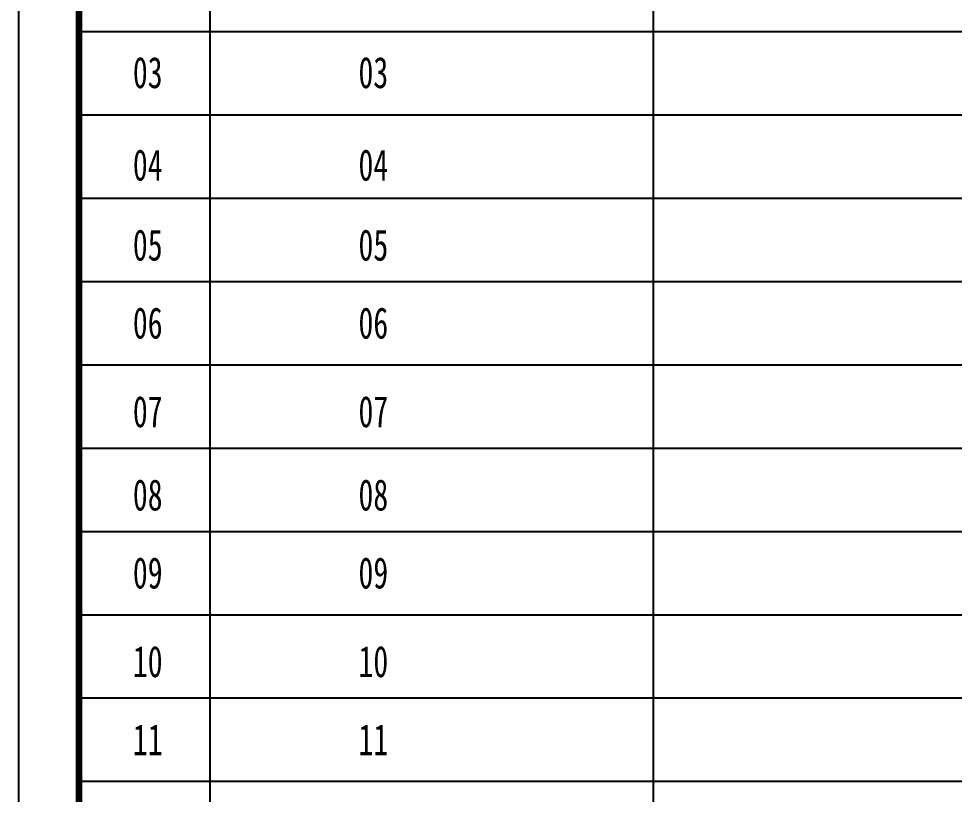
# Model space of a CAD drawing. Extents: x -695846 to 822170, y -413475 to 397179.
# Drawn here: x 335420 to 344411, y 88346 to 95794 of the extents above; entities that cross this region are included whole.
import ezdxf
from ezdxf.enums import TextEntityAlignment as Align

# ---------------------------------------------------------------- set-up
doc = ezdxf.new("R2010")
doc.units = 0
doc.header["$LTSCALE"] = 1000
doc.header["$MEASUREMENT"] = 0
doc.layers.add('图框', color=2, linetype='Continuous')
doc.styles.add('HZFS', font='', dxfattribs={"width": 0.72})
doc.styles.get('HZFS').set_extended_font_data('STFangsong')

msp = doc.modelspace()

# ---------------------------------------------------------------- linework, layer by layer
at = {"layer": '图框'}
for p, q in [((341517, 102628.6, -5024), (341517, 75670.5, -5024)), ((337255.1, 99070.6, -5024), (337255.1, 75670.5, -5024)), ((335999.5, 95670.5, -5024), (355917, 95670.5, -5024)), ((335999.5, 94870.5, -5024), (355917, 94870.5, -5024)), ((335999.5, 94070.5, -5024), (355917, 94070.5, -5024)), ((335999.5, 93270.5, -5024), (355917, 93270.5, -5024)), ((335999.5, 92470.5, -5024), (355917, 92470.5, -5024)), ((335999.5, 91670.5, -5024), (355917, 91670.5, -5024)), ((335999.5, 90870.5, -5024), (355917, 90870.5, -5024)), ((335999.5, 90070.5, -5024), (355917, 90070.5, -5024)), ((335999.5, 89270.5, -5024), (355917, 89270.5, -5024)), ((335999.5, 89270.5, -5024), (355917, 89270.5, -5024)), ((335999.5, 89270.5, -5024), (355917, 89270.5, -5024)), ((335999.5, 88470.5, -5024), (355917, 88470.5, -5024))]:
    msp.add_line(p, q, dxfattribs=at)
msp.add_lwpolyline([(335419.9, 103191.6), (356419.9, 103191.6), (356419.9, 73491.4), (335419.9, 73491.4)], close=True, dxfattribs=at)
at = {"layer": '图框', "const_width": 64.4, "elevation": -5024}
msp.add_lwpolyline([(335999.5, 102628.6), (335999.5, 73863.5)], dxfattribs=at)

# ---------------------------------------------------------------- texts
at = {"layer": '图框', "style": 'HZFS', "width": 0.7}
for s, p in [('03', (336659.7, 95275, -5024)), ('03', (338828, 95275, -5024)), ('04', (336659.7, 94387.1, -5024)), ('04', (338828, 94387.1, -5024)), ('05', (336659.7, 93618.6, -5024)), ('05', (338828, 93618.6, -5024)), ('06', (336659.7, 92869.7, -5024)), ('06', (338828, 92869.7, -5024)), ('07', (336659.7, 92018.6, -5024)), ('07', (338828, 92018.6, -5024)), ('08', (336659.7, 91218.6, -5024)), ('08', (338828, 91218.6, -5024)), ('09', (336659.7, 90469.7, -5024)), ('09', (338828, 90469.7, -5024)), ('10', (336659.7, 89618.5, -5024)), ('10', (338828, 89618.5, -5024)), ('11', (336659.7, 88869.7, -5024)), ('11', (338828, 88869.7, -5024))]:
    msp.add_text(s, height=300, dxfattribs=at).set_placement(p, align=Align.MIDDLE)

doc.saveas('drawing.dxf')
